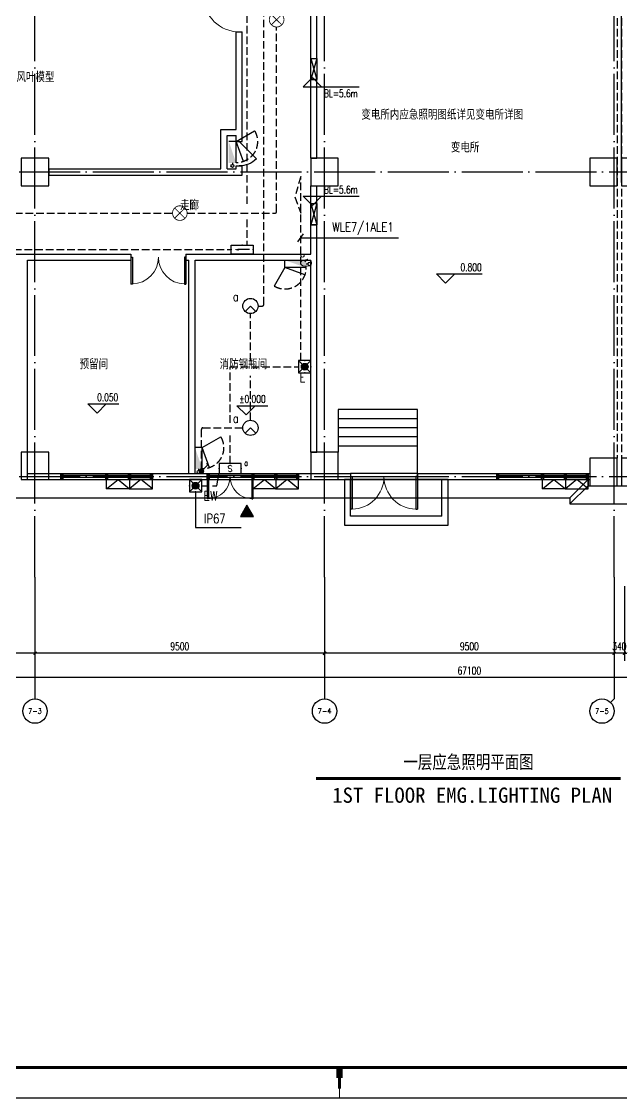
# Model space of a CAD drawing. Extents: x -621157 to 1764546, y -106808 to 741893.
# Drawn here: x 20441 to 40121, y -20416 to 14939 of the extents above; entities that cross this region are included whole.
import ezdxf
from ezdxf.enums import TextEntityAlignment as Align

# ---------------------------------------------------------------- set-up
doc = ezdxf.new("R2010")
doc.units = 0
doc.header["$LTSCALE"] = 1000
doc.header["$MEASUREMENT"] = 0
for name, pattern in [('DASH', [0.35, 0.25, -0.1]), ('XREF-A-101-平面图_t3$0$DASH', [0.35, 0.25, -0.1]), ('XREF-A-101-平面图_t3$0$DOTE', [2.42, 2, -0.2, 0.02, -0.2])]:
    doc.linetypes.add(name, pattern=pattern)
for name, color, linetype in [('0-底图', 7, 'Continuous'), ('A-DIVISION', 3, 'Continuous'), ('A0-Verital$0$TK-WHITE', 7, 'Continuous'), ('AXIS_TEXT', 7, 'Continuous'), ('EQUIP-照明', 3, 'Continuous'), ('SIG_TEXT', 2, 'Continuous'), ('TEL_TEXT', 7, 'Continuous'), ('TK-BLUE', 7, 'Continuous'), ('WIRE-应急', 4, 'DASH'), ('WIRE-照明', 4, 'Continuous'), ('XREF-A-101-平面图_t3$0$A-COLUMN', 8, 'Continuous'), ('XREF-A-101-平面图_t3$0$A-DIM_ELEV', 8, 'Continuous'), ('XREF-A-101-平面图_t3$0$A-DOTE', 8, 'Continuous'), ('XREF-A-101-平面图_t3$0$A-GROUND', 8, 'Continuous'), ('XREF-A-101-平面图_t3$0$A-ROOM-CH', 8, 'Continuous'), ('XREF-A-101-平面图_t3$0$A-STAIR', 8, 'Continuous'), ('XREF-A-101-平面图_t3$0$A-WALL', 8, 'Continuous'), ('XREF-A-101-平面图_t3$0$A-WALL-FILL', 8, 'Continuous'), ('XREF-A-101-平面图_t3$0$A-WINDOW', 8, 'Continuous'), ('XREF-A-101-平面图_t3$0$A-开启符号', 8, 'Continuous'), ('XREF-A-101-平面图_t3$0$AXIS', 8, 'Continuous'), ('XREF-A-101-平面图_t3$0$GROUND', 8, 'Continuous'), ('XREF-A-101-平面图_t3$0$P-EQUIPMENT', 8, 'Continuous'), ('XREF-A-101-平面图_t3$0$P-FOUNDATION', 8, 'XREF-A-101-平面图_t3$0$DASH'), ('XREF-A-101-平面图_t3$0$PUB_HATCH', 8, 'Continuous'), ('XREF-A-101-平面图_t3$0$PUB_TEXT', 8, 'Continuous'), ('XREF-A-101-平面图_t3$0$水-尺寸', 8, 'Continuous'), ('云线4.22', 1, 'Continuous'), ('设备-照明', 3, 'Continuous')]:
    doc.layers.add(name, color=color, linetype=linetype)
doc.styles.add('_TCH_LABEL', font='COMPLEX', dxfattribs={"bigfont": 'GBCBIG'})
doc.styles.add('_TEL_DIM', font='SIMPLEX', dxfattribs={"width": 0.8, "height": 3.5, "bigfont": 'HZTXT'})
doc.styles.add('COMPLEX', font='COMPLEX')
doc.styles.add('DIM_FONT', font='ROMANS', dxfattribs={"width": 0.8, "bigfont": 'HZDXC'})
doc.styles.add('HL-LD', font='simsun.ttc', dxfattribs={"height": 500})
doc.styles.add('ST64S', font='hl-ld.shx', dxfattribs={"bigfont": 'ST64S.shx'})
doc.styles.get("Standard").update_dxf_attribs({"font": 'romans.shx', "bigfont": 'HZDXC.SHX'})
doc.styles.add('STYLE1', font='simhei.ttf')
doc.styles.add('XREF-A-101-平面图_t3$0$-HZDXCROMANS', font='ROMANS.shx', dxfattribs={"bigfont": 'HZDXC.shx'})
doc.styles.add('XREF-A-101-平面图_t3$0$A-AXIS-LABEL', font='COMPLEX', dxfattribs={"bigfont": 'GBCBIG'})
doc.styles.add('XREF-A-101-平面图_t3$0$A-DIM_T3', font='SIMPLEX', dxfattribs={"width": 0.705882, "bigfont": 'GBCBIG'})
doc.styles.add('XREF-A-101-平面图_t3$0$A-STANDARD', font='SIMPLEX', dxfattribs={"bigfont": 'GBCBIG'})
doc.dimstyles.get("Standard").update_dxf_attribs({"dimscale": 100, "dimtxt": 3.5, "dimasz": 1, "dimexe": 2.5, "dimexo": 3, "dimgap": 1.5, "dimtad": 1, "dimdec": 0, "dimzin": 0, "dimdsep": 46, "dimtxsty": 'Standard', "dimblk": 'ARCHTICK', "dimcen": 0.09, "dimadec": 0, "dimazin": 0, "dimtfac": 1, "dimtdec": 0, "dimtix": 1, "dimtmove": 2, "dimatfit": 3, "dimfxl": 0, "dimtolj": 1, "dimtzin": 0, "dimarcsym": 0})
doc.dimstyles.new('XREF-A-101-平面图_t3$0$A-DIM-100', dxfattribs={"dimscale": 100, "dimtxt": 2.55, "dimasz": 1, "dimexe": 2.5, "dimexo": 3, "dimgap": 1, "dimtad": 1, "dimdec": 0, "dimzin": 0, "dimdsep": 46, "dimtxsty": 'XREF-A-101-平面图_t3$0$A-DIM_T3', "dimblk": 'XREF-A-101-平面图_t3$0$_ArchTick', "dimcen": 0.09, "dimclrt": 7, "dimazin": 2, "dimtfac": 1, "dimtdec": 0, "dimtix": 1, "dimtmove": 2, "dimatfit": 3, "dimfxl": 0, "dimtolj": 1, "dimtzin": 0, "dimarcsym": 0})

# ---------------------------------------------------------------- blocks, each defined once
blk = doc.blocks.new('XREF-A-101-平面图_t3$0$_ArchTick')
at = {"color": 0, "linetype": 'ByBlock', "const_width": 0.4}
blk.add_lwpolyline([(-0.5, -0.5), (0.5, 0.5)], dxfattribs=at)
blk = doc.blocks.new('*D25405')
at = {"layer": 'Defpoints', "color": 0}
for p in [(38000, -3300), (38340, -3300), (38000, -5800)]:
    blk.add_point(p, dxfattribs=at)
at = {"layer": 'XREF-A-101-平面图_t3$0$AXIS', "color": 0, "lineweight": -2}
for p, q in [((38000, -3600), (38000, -6050)), ((38340, -3600), (38340, -6050)), ((38000, -5800), (37900, -5800)), ((38340, -5800), (38000, -5800)), ((38340, -5800), (38440, -5800))]:
    blk.add_line(p, q, dxfattribs=at)
at = {"layer": 'XREF-A-101-平面图_t3$0$AXIS', "color": 0, "linetype": 'ByBlock', "lineweight": -2, "xscale": 100, "yscale": 100, "zscale": 100}
blk.add_blockref('XREF-A-101-平面图_t3$0$_ArchTick', (38000, -5800), dxfattribs=at)
at = {"layer": 'XREF-A-101-平面图_t3$0$AXIS', "color": 0, "linetype": 'ByBlock', "lineweight": -2, "xscale": 100, "yscale": 100, "zscale": 100, "rotation": 180}
blk.add_blockref('XREF-A-101-平面图_t3$0$_ArchTick', (38340, -5800), dxfattribs=at)
at = {"layer": 'XREF-A-101-平面图_t3$0$AXIS', "color": 7, "insert": (38170, -5573), "char_height": 255, "attachment_point": 5, "style": 'XREF-A-101-平面图_t3$0$A-DIM_T3'}
blk.add_mtext('\\A1;340', dxfattribs=at)
blk = doc.blocks.new('*D25406')
at = {"layer": 'Defpoints', "color": 0}
for p in [(28500, -3300), (38000, -3300), (28500, -5800)]:
    blk.add_point(p, dxfattribs=at)
at = {"layer": 'XREF-A-101-平面图_t3$0$AXIS', "color": 0, "lineweight": -2}
for p, q in [((28500, -3600), (28500, -6050)), ((38000, -3600), (38000, -6050)), ((38000, -5800), (28500, -5800))]:
    blk.add_line(p, q, dxfattribs=at)
at = {"layer": 'XREF-A-101-平面图_t3$0$AXIS', "color": 0, "linetype": 'ByBlock', "lineweight": -2, "xscale": 100, "yscale": 100, "zscale": 100, "rotation": 180}
blk.add_blockref('XREF-A-101-平面图_t3$0$_ArchTick', (28500, -5800), dxfattribs=at)
at = {"layer": 'XREF-A-101-平面图_t3$0$AXIS', "color": 0, "linetype": 'ByBlock', "lineweight": -2, "xscale": 100, "yscale": 100, "zscale": 100}
blk.add_blockref('XREF-A-101-平面图_t3$0$_ArchTick', (38000, -5800), dxfattribs=at)
at = {"layer": 'XREF-A-101-平面图_t3$0$AXIS', "color": 7, "insert": (33250, -5573), "char_height": 255, "attachment_point": 5, "style": 'XREF-A-101-平面图_t3$0$A-DIM_T3'}
blk.add_mtext('\\A1;9500', dxfattribs=at)
blk = doc.blocks.new('*D25407')
at = {"layer": 'Defpoints', "color": 0}
for p in [(19000, -3300), (28500, -3300), (19000, -5800)]:
    blk.add_point(p, dxfattribs=at)
at = {"layer": 'XREF-A-101-平面图_t3$0$AXIS', "color": 0, "lineweight": -2}
for p, q in [((19000, -3600), (19000, -6050)), ((28500, -3600), (28500, -6050)), ((28500, -5800), (19000, -5800))]:
    blk.add_line(p, q, dxfattribs=at)
at = {"layer": 'XREF-A-101-平面图_t3$0$AXIS', "color": 0, "linetype": 'ByBlock', "lineweight": -2, "xscale": 100, "yscale": 100, "zscale": 100, "rotation": 180}
blk.add_blockref('XREF-A-101-平面图_t3$0$_ArchTick', (19000, -5800), dxfattribs=at)
at = {"layer": 'XREF-A-101-平面图_t3$0$AXIS', "color": 0, "linetype": 'ByBlock', "lineweight": -2, "xscale": 100, "yscale": 100, "zscale": 100}
blk.add_blockref('XREF-A-101-平面图_t3$0$_ArchTick', (28500, -5800), dxfattribs=at)
at = {"layer": 'XREF-A-101-平面图_t3$0$AXIS', "color": 7, "insert": (23750, -5573), "char_height": 255, "attachment_point": 5, "style": 'XREF-A-101-平面图_t3$0$A-DIM_T3'}
blk.add_mtext('\\A1;9500', dxfattribs=at)
blk = doc.blocks.new('*D25408')
at = {"layer": 'Defpoints', "color": 0}
for p in [(9500, -3300), (19000, -3300), (9500, -5800)]:
    blk.add_point(p, dxfattribs=at)
at = {"layer": 'XREF-A-101-平面图_t3$0$AXIS', "color": 0, "lineweight": -2}
for p, q in [((9500, -3600), (9500, -6050)), ((19000, -3600), (19000, -6050)), ((19000, -5800), (9500, -5800))]:
    blk.add_line(p, q, dxfattribs=at)
at = {"layer": 'XREF-A-101-平面图_t3$0$AXIS', "color": 0, "linetype": 'ByBlock', "lineweight": -2, "xscale": 100, "yscale": 100, "zscale": 100, "rotation": 180}
blk.add_blockref('XREF-A-101-平面图_t3$0$_ArchTick', (9500, -5800), dxfattribs=at)
at = {"layer": 'XREF-A-101-平面图_t3$0$AXIS', "color": 0, "linetype": 'ByBlock', "lineweight": -2, "xscale": 100, "yscale": 100, "zscale": 100}
blk.add_blockref('XREF-A-101-平面图_t3$0$_ArchTick', (19000, -5800), dxfattribs=at)
at = {"layer": 'XREF-A-101-平面图_t3$0$AXIS', "color": 7, "insert": (14250, -5573), "char_height": 255, "attachment_point": 5, "style": 'XREF-A-101-平面图_t3$0$A-DIM_T3'}
blk.add_mtext('\\A1;9500', dxfattribs=at)
blk = doc.blocks.new('_AXISO')
blk.add_circle((0, 0), 0.5)
at = {"layer": 'AXIS_TEXT', "style": 'COMPLEX'}
blk.add_attdef('A', text='', height=0.56, dxfattribs=at).set_placement((-0.25, -0.28), (0.25, -0.28), align=Align.FIT)
blk = doc.blocks.new('*D25421')
at = {"layer": 'Defpoints', "color": 0}
for p in [(-300, -3300), (66800, -3300), (-300, -6600)]:
    blk.add_point(p, dxfattribs=at)
at = {"layer": 'XREF-A-101-平面图_t3$0$AXIS', "color": 0, "lineweight": -2}
for p, q in [((-300, -3600), (-300, -6850)), ((66800, -3600), (66800, -6850)), ((66800, -6600), (-300, -6600))]:
    blk.add_line(p, q, dxfattribs=at)
at = {"layer": 'XREF-A-101-平面图_t3$0$AXIS', "color": 0, "linetype": 'ByBlock', "lineweight": -2, "xscale": 100, "yscale": 100, "zscale": 100, "rotation": 180}
blk.add_blockref('XREF-A-101-平面图_t3$0$_ArchTick', (-300, -6600), dxfattribs=at)
at = {"layer": 'XREF-A-101-平面图_t3$0$AXIS', "color": 0, "linetype": 'ByBlock', "lineweight": -2, "xscale": 100, "yscale": 100, "zscale": 100}
blk.add_blockref('XREF-A-101-平面图_t3$0$_ArchTick', (66800, -6600), dxfattribs=at)
at = {"layer": 'XREF-A-101-平面图_t3$0$AXIS', "color": 7, "insert": (33250, -6373), "char_height": 255, "attachment_point": 5, "style": 'XREF-A-101-平面图_t3$0$A-DIM_T3'}
blk.add_mtext('\\A1;67100', dxfattribs=at)
blk = doc.blocks.new('XREF-A-101-平面图_t3$0$G$C869EB286')
at = {"layer": 'XREF-A-101-平面图_t3$0$A-WINDOW'}
h = blk.add_hatch(dxfattribs=at)
h.set_pattern_fill('ANSI31', color=256, scale=25)
h.set_pattern_definition([(45, (-143.957, -89940), (-28.0633, 28.0633), [])])
h.paths.add_polyline_path([(0, 60), (200, 60), (200, 0), (0, 0)])
blk.add_lwpolyline([(0, 60), (200, 60), (200, 0), (0, 0)], close=True, dxfattribs=at)
blk = doc.blocks.new('XREF-A-101-平面图_t3$0$ROOM')
at = {"layer": 'XREF-A-101-平面图_t3$0$A-ROOM-CH', "style": 'XREF-A-101-平面图_t3$0$-HZDXCROMANS', "width": 0.6}
for tag, p in [('中文房间名称', (0, -1000)), ('英文房间名称', (0, -1500))]:
    blk.add_attdef(tag, text='', height=300, dxfattribs=at).set_placement(p, align=Align.CENTER)
blk = doc.blocks.new('XREF-A-101-平面图_t3$0$柱网1F')
at = {"layer": 'XREF-A-101-平面图_t3$0$A-COLUMN'}
for points in [[(18550, -30450), (19450, -30450), (19450, -29550), (18550, -29550)], [(28050, -30450), (28950, -30450), (28950, -29550), (28050, -29550)], [(37200, -30450), (38100, -30450), (38100, -29550), (37200, -29550)], [(38240, -30450), (39140, -30450), (39140, -29550), (38240, -29550)], [(18550, -39200), (18550, -40100), (19450, -40100), (19450, -39200)], [(28050, -39200), (28050, -40100), (28950, -40100), (28950, -39200)], [(37200, -39400), (37200, -40300), (38100, -40300), (38100, -39400)], [(38240, -39400), (38240, -40300), (39140, -40300), (39140, -39400)]]:
    blk.add_lwpolyline(points, close=True, dxfattribs=at)
blk = doc.blocks.new('_ArchTick')
at = {"color": 0, "linetype": 'ByBlock', "const_width": 0.4}
blk.add_lwpolyline([(-0.5, -0.5), (0.5, 0.5)], dxfattribs=at)
blk = doc.blocks.new('*D25423')
at = {"layer": 'Defpoints', "color": 0}
blk.add_point((0, 0), dxfattribs=at)
blk.add_point((0, 0), dxfattribs=at)
blk.add_point((0, 0), dxfattribs=at)
blk.add_point((0, 0), dxfattribs=at)
at = {"layer": 'XREF-A-101-平面图_t3$0$水-尺寸', "color": 0, "linetype": 'ByBlock', "lineweight": -2}
blk.add_line((0, 300), (0, 250), dxfattribs=at)
blk.add_line((0, 300), (0, 250), dxfattribs=at)
blk.add_arc((0, 0), 0, 180, 180, dxfattribs=at)
at = {"layer": 'XREF-A-101-平面图_t3$0$水-尺寸', "color": 0, "linetype": 'ByBlock', "lineweight": -2, "xscale": 100, "yscale": 100, "zscale": 100}
for rotation in [90, 90.00000000000001]:
    blk.add_blockref('_ArchTick', (0, 0), dxfattribs=dict(at, rotation=rotation))
at = {"layer": 'XREF-A-101-平面图_t3$0$水-尺寸', "color": 0, "insert": (0, 0), "char_height": 350, "attachment_point": 5}
blk.add_mtext('\\A1;0%%d', dxfattribs=at)
blk = doc.blocks.new('XREF-A-101-平面图_t3$0$rtgvb')
at = {"layer": 'XREF-A-101-平面图_t3$0$P-FOUNDATION', "color": 213, "linetype": 'Continuous'}
for points in [[(0, 0), (200, 0), (200, -690), (0, -690)], [(0, -4765), (200, -4765), (200, -5455), (0, -5455)]]:
    blk.add_lwpolyline(points, close=True, dxfattribs=at)
for points in [[(200, 0), (0, -690)], [(0, 0), (200, -690)], [(200, -4765), (0, -5455)], [(0, -4765), (200, -5455)]]:
    blk.add_lwpolyline(points, dxfattribs=at)
blk = doc.blocks.new('XREF-A-101-平面图_t3$0$bz1')
at = {"layer": 'XREF-A-101-平面图_t3$0$PUB_HATCH'}
h = blk.add_hatch(color=1, dxfattribs=at)
h.dxf.hatch_style = 1
h.paths.add_polyline_path([(4866032, -641203), (4865818, -641573), (4866245, -641573)])
at = {"layer": 'XREF-A-101-平面图_t3$0$PUB_TEXT', "color": 1}
blk.add_lwpolyline([(4866032, -641203), (4865818, -641573), (4866245, -641573)], close=True, dxfattribs=at)
blk = doc.blocks.new('XREF-A-101-平面图_t3$0$G$C34B60025')
blk.add_blockref('XREF-A-101-平面图_t3$0$bz1', (-4840181, 500368))
blk = doc.blocks.new('XREF-A-101-平面图_t3$0$WINDOW2DLIB$SYSLIB$00000001')
at = {"color": 0}
for points in [[(-0.5, 0.5), (-0.5, -0.5)], [(-0.5, 0.5), (0.5, 0.5)], [(0.5, -0.5), (0.5, 0.5)], [(0.5, 0.167), (-0.5, 0.167)], [(0.5, -0.167), (-0.5, -0.167)], [(-0.5, -0.5), (0.5, -0.5)]]:
    blk.add_lwpolyline(points, dxfattribs=at)
blk = doc.blocks.new('XREF-A-101-平面图_t3$0$DOOR2DLIB$SYSLIB$00000108')
at = {"color": 0}
for p, q in [((-0.5, 0), (-0.5, 0.4875)), ((-0.475, 0.4875), (-0.5, 0.4875)), ((-0.475, 0), (-0.475, 0.4875)), ((0.475, 0), (0.475, 0.4875)), ((0.475, 0.4875), (0.5, 0.4875)), ((0.5, 0), (0.5, 0.4875)), ((-0.5, 0), (-0.475, 0)), ((0.5, 0), (0.475, 0))]:
    blk.add_line(p, q, dxfattribs=at)
at = {"color": 0, "lineweight": 13}
for centre, start, end in [((-0.4875, 0), 0, 88.53072), ((0.4875, 0), 91.46928, 180)]:
    blk.add_arc(centre, 0.4875, start, end, dxfattribs=at)
blk = doc.blocks.new('XREF-A-101-平面图_t3$0$DOOR2DLIB$SYSLIB$00000107')
at = {"color": 0}
for p, q in [((0.45, 0.975), (0.5, 0.975)), ((0.45, 0), (0.45, 0.975)), ((0.5, 0), (0.5, 0.975)), ((0.5, 0), (0.45, 0))]:
    blk.add_line(p, q, dxfattribs=at)
at = {"color": 0, "lineweight": 13}
blk.add_arc((0.475, 0), 0.975, 91.4693, 180, dxfattribs=at)
blk = doc.blocks.new('XREF-A-101-平面图_t3$0$DOOR2DLIB$SYSLIB$00000101')
at = {"color": 0}
blk.add_line((0.5, 0), (-0.207, 0.707), dxfattribs=at)
blk.add_arc((0.5, 0), 1, 135, 180, dxfattribs=at)
blk = doc.blocks.new('HC002633132082')
at = {"layer": 'EQUIP-照明', "color": 0, "linetype": 'Continuous', "const_width": 0.267}
blk.add_lwpolyline([(-2.37, 0, 1), (2.43, 0, 1)], format="xyb", close=True, dxfattribs=at)
for points in [[(-1.7, 1.67), (1.7, -1.67)], [(-1.7, -1.67), (-1.7, -1.67), (1.7, 1.67)]]:
    blk.add_lwpolyline(points, dxfattribs=at)
at = {"layer": 'EQUIP-照明', "color": 0}
blk.add_point((0, 0), dxfattribs=at)
at = {"color": 0, "width": 0.7}
blk.add_attdef('PSFHATT', (4.48, -2.4), '', height=0.025, dxfattribs=at)
at = {"layer": 'EQUIP-照明', "color": 0, "style": 'STYLE1', "width": 0.7}
blk.add_text('E', height=3, dxfattribs=at).set_placement((3.81, 1.42), align=Align.CENTER)
at = {"layer": 'EQUIP-照明', "color": 0, "style": '_TEL_DIM', "flags": 1}
blk.add_attdef('A', text='', height=0.0001, dxfattribs=at).set_placement((0.03, 0), align=Align.MIDDLE_CENTER)
blk = doc.blocks.new('A0-Verital$0$A$C53BD7355')
at = {"layer": 'A0-Verital$0$TK-WHITE'}
for points, const_width in [([(29650, 1000), (29650, 650)], 200), ([(29650, 1000), (29650, 300)], 100), ([(29650, 0), (29650, 1000)], 35)]:
    blk.add_lwpolyline(points, dxfattribs=dict(at, const_width=const_width))
blk = doc.blocks.new('A0-Verital')
blk.add_lwpolyline([(118900, 84100), (0, 84100), (0, 0), (118900, 0)], close=True)
at = {"const_width": 100}
blk.add_lwpolyline([(2500, 83100), (117900, 83100), (117900, 1000), (2500, 1000)], close=True, dxfattribs=at)
blk.add_blockref('A0-Verital$0$A$C53BD7355', (29800, 0))
blk = doc.blocks.new('HC002631130701')
at = {"layer": 'WIRE-照明', "color": 0}
for p, q in [((-3.6, 3), (3.6, 3)), ((-3.6, 0), (-3.6, 3)), ((3.6, 0), (-3.6, 0)), ((-2.4, 1.5), (1.2, 1.5)), ((3.6, 3), (3.6, 0))]:
    blk.add_line(p, q, dxfattribs=at)
for p in [(-3.6, 1.5), (0, 3), (0, 0), (3.6, 1.5)]:
    blk.add_point(p, dxfattribs=at)
blk.add_solid([(1.2, 1.86), (2.64, 1.5), (1.2, 1.14)], dxfattribs=at)
at = {"color": 0, "width": 0.7}
blk.add_attdef('PSFHATT', (3.62, 0), '', height=0.025, dxfattribs=at)
at = {"layer": 'TEL_TEXT', "color": 0, "style": '_TEL_DIM', "flags": 1}
blk.add_attdef('A', text='', height=0.0001, dxfattribs=at).set_placement((0, 3), align=Align.MIDDLE_CENTER)
blk = doc.blocks.new('TITLE')
at = {"layer": 'A-DIVISION', "const_width": 100}
blk.add_lwpolyline([(-5000, 0), (5000, 0)], dxfattribs=at)
at = {"layer": 'TK-BLUE'}
for tag, height, style, p in [('TITLE1', 700, 'ST64S', (117, 275)), ('TITLE2', 500, 'HL-LD', (80, -798))]:
    blk.add_attdef(tag, text='', height=height, dxfattribs=dict(at, style=style)).set_placement(p, align=Align.CENTER)
at = {"layer": 'TK-BLUE', "style": 'HL-LD'}
blk.add_attdef('SCALE', (5165, -185), '', height=500, dxfattribs=at)
blk = doc.blocks.new('HC002569125682')
at = {"layer": 'EQUIP-照明', "color": 0}
for q in [(-1.77, -1.77), (1.77, -1.77)]:
    blk.add_line((0, 0), q, dxfattribs=at)
blk.add_circle((0, 0), 2.5, dxfattribs=at)
at = {"color": 0, "width": 0.7}
blk.add_attdef('PSFHATT', (2.52, -2.5), '', height=0.025, dxfattribs=at)
at = {"layer": 'EQUIP-照明', "color": 0, "style": '_TCH_LABEL', "flags": 9}
blk.add_attdef('A', (0, 0), '', height=0.0001, dxfattribs=at)
blk = doc.blocks.new('HC002557118160')
at = {"layer": 'EQUIP-照明', "color": 0}
for p, q in [((0.74, 1.78), (3.13, 4.17)), ((3.13, 4.17), (3.83, 3.46))]:
    blk.add_line(p, q, dxfattribs=at)
blk.add_circle((0, 1.04), 1.04, dxfattribs=at)
for p in [(-1.04, 1.04), (0, 2.08), (0, 0), (1.04, 1.04)]:
    blk.add_point(p, dxfattribs=at)
for points in [[(-0.9, 1.56), (0.9, 1.56), (-1.04, 1.04), (1.04, 1.04)], [(-0.9, 0.52), (0.9, 0.52), (-1.04, 1.04), (1.04, 1.04)], [(-0.52, 1.94), (0.52, 1.94), (-0.9, 1.56), (0.9, 1.56)], [(-0.52, 0.14), (0.52, 0.14), (-0.9, 0.52), (0.9, 0.52)], [(0, 2.08), (0, 2.08), (-0.52, 1.94), (0.52, 1.94)], [(0, 0), (0, 0), (-0.52, 0.14), (0.52, 0.14)]]:
    blk.add_solid(points, dxfattribs=at)
at = {"layer": 'TEL_TEXT', "color": 0, "style": '_TEL_DIM', "flags": 1}
blk.add_attdef('A', text='', height=0.0001, dxfattribs=at).set_placement((0, 0), align=Align.MIDDLE_CENTER)
at = {"layer": '云线4.22', "color": 0, "style": '_TEL_DIM', "width": 0.7}
blk.add_attdef('PSFHATT', (3.85, 0), '', height=0.025, dxfattribs=at)
blk = doc.blocks.new('HC002649110740')
at = {"layer": 'EQUIP-照明', "color": 0}
for p, q in [((3.6, 3.3), (-3.6, 3.3)), ((-3.6, 3.3), (-3.6, 0)), ((-3.6, 0), (3.6, 0)), ((3.6, 0), (3.6, 3.3))]:
    blk.add_line(p, q, dxfattribs=at)
for p in [(-3.6, 1.65), (0, 3.3), (0, 0), (3.6, 1.65)]:
    blk.add_point(p, dxfattribs=at)
at = {"color": 0, "width": 0.7}
blk.add_attdef('PSFHATT', (9.31, 0), '', height=0.025, dxfattribs=at)
at = {"layer": 'EQUIP-照明', "color": 0, "style": '_TEL_DIM'}
blk.add_attdef('$TEXT$', text='', height=2, dxfattribs=at).set_placement((0, 1.65), align=Align.MIDDLE_CENTER)
at = {"layer": 'EQUIP-照明', "color": 0, "style": '_TEL_DIM', "flags": 1}
blk.add_attdef('A', text='', height=0.0001, dxfattribs=at).set_placement((0, 0), align=Align.MIDDLE_CENTER)
blk = doc.blocks.new('$equip$00001167')
at = {"color": 0}
for p, q in [((-0.429, 0.429), (0.429, -0.429)), ((-0.429, -0.429), (0.429, 0.429))]:
    blk.add_line(p, q, dxfattribs=at)
blk.add_lwpolyline([(-0.5, 0.5), (-0.5, -0.5), (0.5, -0.5), (0.5, 0.5)], close=True, dxfattribs=at)
blk.add_circle((0, 0), 0.275, dxfattribs=at)
for p in [(-0.5, 0), (0, 0.5), (0.5, 0), (0, -0.5)]:
    blk.add_point(p, dxfattribs=at)
for points in [[(-0.238, 0.137), (0.238, 0.137), (-0.275, 0), (0.275, 0)], [(-0.238, -0.137), (0.238, -0.137), (-0.275, 0), (0.275, 0)], [(-0.137, 0.238), (0.137, 0.238), (-0.238, 0.137), (0.238, 0.137)], [(0, 0.275), (0, 0.275), (-0.137, 0.238), (0.137, 0.238)], [(-0.137, -0.238), (0.137, -0.238), (-0.238, -0.137), (0.238, -0.137)], [(0, -0.275), (0, -0.275), (-0.137, -0.238), (0.137, -0.238)]]:
    blk.add_solid(points, dxfattribs=at)
at = {"color": 0, "flags": 9}
blk.add_attdef('A', (0, 0), '', height=0.00002, dxfattribs=at)
blk = doc.blocks.new('XREF-A-101-平面图_t3$0$轴网')
at = {"layer": 'XREF-A-101-平面图_t3$0$A-DOTE', "linetype": 'XREF-A-101-平面图_t3$0$DOTE'}
for p, q in [((19000, -3300), (19000, 43300)), ((28500, -3300), (28500, 43300)), ((38000, -3300), (38000, 43300)), ((-3300, 10000), (69800, 10000)), ((-3300, 0), (69800, 0))]:
    blk.add_line(p, q, dxfattribs=at)
at = {"layer": 'XREF-A-101-平面图_t3$0$AXIS'}
for p, q in [((19000, -3300), (19000, -7300)), ((28500, -3300), (28500, -7300)), ((38000, -3300), (38000, -7300)), ((38000, -7300), (37882.8, -7417.2))]:
    blk.add_line(p, q, dxfattribs=at)
ref = blk.add_blockref('_AXISO', (19000, -7700), dxfattribs=dict(at, xscale=800, yscale=800, zscale=800))
ref.add_attrib('A', '7-3', dxfattribs={"color": 7, "height": 168.54, "style": 'XREF-A-101-平面图_t3$0$A-AXIS-LABEL', "width": 0.933333}).set_placement((18775.3, -7784.3), (19224.7, -7784.3), align=Align.FIT)
ref = blk.add_blockref('_AXISO', (28500, -7700), dxfattribs=dict(at, xscale=800, yscale=800, zscale=800))
ref.add_attrib('A', '7-4', dxfattribs={"color": 7, "height": 163.41, "style": 'XREF-A-101-平面图_t3$0$A-AXIS-LABEL', "width": 0.935484}).set_placement((28274.3, -7781.7), (28725.7, -7781.7), align=Align.FIT)
ref = blk.add_blockref('_AXISO', (37600, -7700), dxfattribs=dict(at, xscale=800, yscale=800, zscale=800))
ref.add_attrib('A', '7-5', dxfattribs={"color": 7, "height": 168.54, "style": 'XREF-A-101-平面图_t3$0$A-AXIS-LABEL', "width": 0.933333}).set_placement((37375.3, -7784.3), (37824.7, -7784.3), align=Align.FIT)
for p1, p2, distance, picture, middle in [((66800, -3300), (-300, -3300), 3300, '*D25421', (33250, -6372.5)), ((19000, -3300), (9500, -3300), 2500, '*D25408', (14250, -5572.5)), ((28500, -3300), (19000, -3300), 2500, '*D25407', (23750, -5572.5)), ((38000, -3300), (28500, -3300), 2500, '*D25406', (33250, -5572.5)), ((38340, -3300), (38000, -3300), 2500, '*D25405', (38170, -5572.5))]:
    dim = blk.add_aligned_dim(p1=p1, p2=p2, distance=distance, dimstyle='XREF-A-101-平面图_t3$0$A-DIM-100', dxfattribs=at)
    dim.commit()
    dim.dimension.update_dxf_attribs({"geometry": picture, "text_midpoint": middle})
blk = doc.blocks.new('XREF-A-101-平面图_t3$0$单出口消火栓新')
for p, q in [((-240, 700), (-846.2, 1050)), ((-479.4, 42.2), (-240, 700)), ((-240, 0), (-240, 700)), ((-240, 700), (0, 700))]:
    blk.add_line(p, q)
at = {"color": 0, "linetype": 'XREF-A-101-平面图_t3$0$DASH'}
blk.add_arc((-240, 700), 700, 150, 270, dxfattribs=at)
blk.add_solid([(-240, 0), (0, 0), (0, 700)])
at = {"layer": 'XREF-A-101-平面图_t3$0$水-尺寸', "linetype": 'ByBlock'}
dim = blk.add_angular_dim_3p(base=(0, 0), center=(0, 0), p1=(0, 0), p2=(0, 0), dimstyle='Standard', dxfattribs=at)
dim.commit()
dim.dimension.update_dxf_attribs({"geometry": '*D25423', "text_midpoint": (0, 0)})
blk = doc.blocks.new('*U25256')
at = {"layer": 'XREF-A-101-平面图_t3$0$P-EQUIPMENT', "color": 10}
blk.add_line((0, 120), (50, 120), dxfattribs=at)
at = {"layer": 'XREF-A-101-平面图_t3$0$P-EQUIPMENT'}
blk.add_circle((100, 120), 50, dxfattribs=at)
at = {"layer": 'XREF-A-101-平面图_t3$0$P-EQUIPMENT', "xscale": -1, "rotation": 90}
blk.add_blockref('XREF-A-101-平面图_t3$0$单出口消火栓新', (0, 0), dxfattribs=at)
blk = doc.blocks.new('XREF-A-101-平面图_t3$0$G$C156FCA62')
at = {"layer": 'XREF-A-101-平面图_t3$0$P-EQUIPMENT', "rotation": 270}
for p in [(25359, 10300), (24250, 250)]:
    blk.add_blockref('*U25256', p, dxfattribs=at)
at = {"layer": 'XREF-A-101-平面图_t3$0$P-EQUIPMENT', "xscale": -1, "rotation": 180}
blk.add_blockref('*U25256', (27900, 7100), dxfattribs=at)
blk = doc.blocks.new('*U25374')
at = {"layer": 'XREF-A-101-平面图_t3$0$P-EQUIPMENT', "color": 10}
blk.add_line((0, 120), (50, 120), dxfattribs=at)
at = {"layer": 'XREF-A-101-平面图_t3$0$P-EQUIPMENT'}
blk.add_circle((100, 120), 50, dxfattribs=at)
at = {"layer": 'XREF-A-101-平面图_t3$0$P-EQUIPMENT', "xscale": -1, "rotation": 90}
blk.add_blockref('XREF-A-101-平面图_t3$0$单出口消火栓新', (0, 0), dxfattribs=at)
blk = doc.blocks.new('XREF-A-101-平面图_t3$0$G$C646F86AA')
at = {"layer": 'XREF-A-101-平面图_t3$0$P-EQUIPMENT', "rotation": 270}
for p in [(25359, 10300), (24250, 250)]:
    blk.add_blockref('*U25374', p, dxfattribs=at)
at = {"layer": 'XREF-A-101-平面图_t3$0$P-EQUIPMENT', "xscale": -1, "rotation": 180}
blk.add_blockref('*U25374', (27900, 7100), dxfattribs=at)
blk = doc.blocks.new('XREF-A-101-平面图_t3')
at = {"layer": 'XREF-A-101-平面图_t3$0$A-DIM_ELEV'}
for p, q in [((228100, 13097), (227800, 12797)), ((228100, 13097), (228400, 12797)), ((227800, 12797), (229635, 12797)), ((228100, 8905), (227800, 9205)), ((227800, 9205), (229635, 9205)), ((228100, 8905), (228400, 9205)), ((232470, 6353), (232170, 6653)), ((232170, 6653), (233670, 6653)), ((232470, 6353), (232770, 6653)), ((221036, 2084), (220736, 2384)), ((220736, 2384), (221748, 2384)), ((221036, 2084), (221336, 2384)), ((225924, 2028), (225624, 2328)), ((225624, 2328), (226637, 2328)), ((225924, 2028), (226224, 2328))]:
    blk.add_line(p, q, dxfattribs=at)
at = {"layer": 'XREF-A-101-平面图_t3$0$A-GROUND', "linetype": 'XREF-A-101-平面图_t3$0$DASH'}
for points in [[(238100, 39200), (238100, 600)], [(238240, 39200), (238240, 600)]]:
    blk.add_lwpolyline(points, dxfattribs=at)
at = {"layer": 'XREF-A-101-平面图_t3$0$A-GROUND'}
blk.add_lwpolyline([(232550, -1600), (232550, -100), (229150, -100), (229150, -1600)], close=True, dxfattribs=at)
for points in [[(229350, -1300), (229350, -100)], [(232350, -1300), (232350, -100)], [(232350, -1300), (229350, -1300)]]:
    blk.add_lwpolyline(points, dxfattribs=at)
at = {"layer": 'XREF-A-101-平面图_t3$0$A-STAIR'}
for points in [[(231550, 100), (231550, 2200), (228950, 2200)], [(228950, 2200), (228950, 800)], [(231550, 2200), (228950, 2200)], [(231550, 1900), (228950, 1900)], [(231550, 1600), (228950, 1600)], [(231550, 1300), (228950, 1300)], [(231550, 1000), (228950, 1000)]]:
    blk.add_lwpolyline(points, dxfattribs=at)
at = {"layer": 'XREF-A-101-平面图_t3$0$A-WALL'}
for p, q in [((238240, 14600), (238240, 23850)), ((228050, 13725), (228050, 18250)), ((228250, 13725), (228250, 18050)), ((225600, 11400), (225600, 14600)), ((225800, 11300), (225800, 14600)), ((238240, 9650), (238240, 14600)), ((228050, 13725), (228250, 13725)), ((228050, 10450), (228050, 13035)), ((228050, 13035), (228250, 13035)), ((228250, 10450), (228250, 13035)), ((225100, 10100), (225100, 11400)), ((225100, 11400), (225600, 11400)), ((225300, 10100), (225300, 11200)), ((225300, 11200), (225600, 11200)), ((225600, 11000), (225600, 11200)), ((225800, 11000), (225800, 11300)), ((228050, 10450), (228250, 10450)), ((219450, 10100), (225100, 10100)), ((219450, 10100), (219450, 9900)), ((219450, 9900), (225200, 9900)), ((225200, 9900), (225800, 9900)), ((225300, 10100), (225600, 10100)), ((225600, 10100), (225600, 10200)), ((225800, 9900), (225800, 10200)), ((228050, 8960), (228050, 9550)), ((228050, 9550), (228250, 9550)), ((228250, 8960), (228250, 9550)), ((228050, 8960), (228250, 8960)), ((228050, 7300), (228050, 8270)), ((228050, 8270), (228250, 8270)), ((228250, 7200), (228250, 8270)), ((217250, 7300), (218650, 7300)), ((218650, 7300), (222150, 7300)), ((218750, -100), (218750, 7100)), ((218750, 7100), (222150, 7100)), ((223950, 7300), (224150, 7300)), ((223950, 7100), (224050, 7100)), ((224050, 100), (224050, 7100)), ((224150, 7300), (228050, 7300)), ((224250, 100), (224250, 7100)), ((224250, 7100), (228050, 7100)), ((228050, 800), (228050, 7100)), ((228250, 800), (228250, 7200)), ((228050, 800), (228250, 800)), ((224050, 100), (224250, 100)), ((218550, -100), (218750, -100))]:
    blk.add_line(p, q, dxfattribs=at)
for points in [[(225600, 14600), (225800, 14600)], [(225600, 11000), (225800, 11000)], [(225600, 10200), (225800, 10200)], [(222150, 7300), (222150, 7100)], [(223950, 7300), (223950, 7100)]]:
    blk.add_lwpolyline(points, dxfattribs=at)
at = {"layer": 'XREF-A-101-平面图_t3$0$A-WALL-FILL', "color": 171}
for p, q in [((218750, 100), (219850, 100)), ((222850, 100), (224650, 100)), ((226150, 100), (229350, 100)), ((231550, 100), (234150, 100)), ((237150, 100), (237200, 100)), ((237200, 100), (237200, -100)), ((218750, -100), (219850, -100)), ((222850, -100), (224650, -100)), ((226150, -100), (229350, -100)), ((231550, -100), (234150, -100)), ((237150, -100), (237200, -100))]:
    blk.add_line(p, q, dxfattribs=at)
for points in [[(219850, 100), (219850, -100)], [(222850, 100), (222850, -100)], [(224650, 100), (224650, -100)], [(226150, 100), (226150, -100)], [(229350, 100), (229350, -100)], [(231550, 100), (231550, -100)], [(234150, 100), (234150, -100)], [(237150, 100), (237150, -100)]]:
    blk.add_lwpolyline(points, dxfattribs=at)
at = {"layer": 'XREF-A-101-平面图_t3$0$A-WINDOW'}
blk.add_line((224650, 100), (226150, 100), dxfattribs=at)
blk.add_lwpolyline([(229350, 0), (231550, 0), (231550, 100), (229350, 100)], close=True, dxfattribs=at)
at = {"layer": 'XREF-A-101-平面图_t3$0$A-开启符号', "linetype": 'Continuous'}
for points in [[(221350, -400), (221350, -100), (222100, -100), (222100, -400)], [(222850, -400), (222850, -100), (222100, -100), (222100, -400)], [(226150, -400), (226150, -100), (226900, -100), (226900, -400)], [(227650, -400), (227650, -100), (226900, -100), (226900, -400)], [(235650, -400), (235650, -100), (236400, -100), (236400, -400)], [(237150, -400), (237150, -100), (236400, -100), (236400, -400)]]:
    blk.add_lwpolyline(points, close=True, dxfattribs=at)
for points in [[(221350, -400), (221725, -100), (222100, -400)], [(222850, -400), (222475, -100), (222100, -400)], [(226150, -400), (226525, -100), (226900, -400)], [(227650, -400), (227275, -100), (226900, -400)], [(235650, -400), (236025, -100), (236400, -400)], [(237150, -400), (236775, -100), (236400, -400)]]:
    blk.add_lwpolyline(points, dxfattribs=at)
at = {"layer": 'XREF-A-101-平面图_t3$0$GROUND'}
for p, q in [((219450, -100), (228050, -100)), ((228950, -100), (237150, -100)), ((237150, -100), (236550, -700)), ((237150, -300), (236550, -900)), ((237150, -100), (237150, -300)), ((237150, -300), (237200, -300)), ((238100, -300), (238240, -300)), ((218150, -700), (236550, -700)), ((236550, -700), (236550, -900)), ((236550, -900), (250300, -900))]:
    blk.add_line(p, q, dxfattribs=at)
for name, p in [('XREF-A-101-平面图_t3$0$rtgvb', (228050, 13725)), ('XREF-A-101-平面图_t3$0$G$C156FCA62', (200000, 0)), ('XREF-A-101-平面图_t3$0$G$C646F86AA', (200000, 0)), ('XREF-A-101-平面图_t3$0$G$C646F86AA', (200000, 0)), ('XREF-A-101-平面图_t3$0$G$C34B60025', (200100, 139900))]:
    blk.add_blockref(name, p)
at = {"layer": 'XREF-A-101-平面图_t3$0$A-COLUMN'}
blk.add_blockref('XREF-A-101-平面图_t3$0$柱网1F', (200000, 40000), dxfattribs=at)
at = {"layer": 'XREF-A-101-平面图_t3$0$A-DOTE'}
blk.add_blockref('XREF-A-101-平面图_t3$0$轴网', (200000, 0), dxfattribs=at)
at = {"layer": 'XREF-A-101-平面图_t3$0$A-ROOM-CH'}
ref = blk.add_blockref('XREF-A-101-平面图_t3$0$ROOM', (219017, 13953), dxfattribs=at)
ref.add_attrib('中文房间名称', '风叶模型', dxfattribs={"height": 300, "style": 'XREF-A-101-平面图_t3$0$-HZDXCROMANS', "width": 0.8}).set_placement((219017, 12953), align=Align.CENTER)
ref = blk.add_blockref('XREF-A-101-平面图_t3$0$ROOM', (233111, 11644), dxfattribs=at)
ref.add_attrib('中文房间名称', '变电所', dxfattribs={"height": 300, "style": 'XREF-A-101-平面图_t3$0$-HZDXCROMANS', "width": 0.8}).set_placement((233111, 10644), align=Align.CENTER)
ref = blk.add_blockref('XREF-A-101-平面图_t3$0$ROOM', (224073, 9749), dxfattribs=at)
ref.add_attrib('中文房间名称', '走廊', dxfattribs={"height": 300, "style": 'XREF-A-101-平面图_t3$0$-HZDXCROMANS', "width": 0.8}).set_placement((224073, 8749), align=Align.CENTER)
ref = blk.add_blockref('XREF-A-101-平面图_t3$0$ROOM', (220932, 4527), dxfattribs=at)
ref.add_attrib('中文房间名称', '预留间', dxfattribs={"height": 300, "style": 'XREF-A-101-平面图_t3$0$-HZDXCROMANS', "width": 0.8}).set_placement((220932, 3527), align=Align.CENTER)
ref = blk.add_blockref('XREF-A-101-平面图_t3$0$ROOM', (225838, 4527), dxfattribs=at)
ref.add_attrib('中文房间名称', '消防钢瓶间', dxfattribs={"height": 300, "style": 'XREF-A-101-平面图_t3$0$-HZDXCROMANS', "width": 0.8}).set_placement((225838, 3527), align=Align.CENTER)
at = {"layer": 'XREF-A-101-平面图_t3$0$A-WINDOW', "rotation": 90}
for name, p, xscale, yscale, zscale in [('XREF-A-101-平面图_t3$0$DOOR2DLIB$SYSLIB$00000107', (225700, 15200), 1200, 1200, 1200), ('XREF-A-101-平面图_t3$0$DOOR2DLIB$SYSLIB$00000101', (225700, 10600), 800, -800, 800)]:
    blk.add_blockref(name, p, dxfattribs=dict(at, xscale=xscale, yscale=yscale, zscale=zscale))
at = {"layer": 'XREF-A-101-平面图_t3$0$A-WINDOW'}
for name, p, xscale, yscale, zscale in [('XREF-A-101-平面图_t3$0$DOOR2DLIB$SYSLIB$00000108', (223050, 7200), 1800, -1800, 1800), ('XREF-A-101-平面图_t3$0$WINDOW2DLIB$SYSLIB$00000001', (221350, 0), 2999.999999998645, 200, 2999.999999998645), ('XREF-A-101-平面图_t3$0$WINDOW2DLIB$SYSLIB$00000001', (226150, 0), 2999.999999998645, 200, 2999.999999998645), ('XREF-A-101-平面图_t3$0$DOOR2DLIB$SYSLIB$00000108', (225400, 0), 1500, -1500, 1500), ('XREF-A-101-平面图_t3$0$DOOR2DLIB$SYSLIB$00000108', (230450, 0), 2200, -2200, 2200), ('XREF-A-101-平面图_t3$0$WINDOW2DLIB$SYSLIB$00000001', (235650, 0), 2999.999999998645, 200, 2999.999999998645)]:
    blk.add_blockref(name, p, dxfattribs=dict(at, xscale=xscale, yscale=yscale, zscale=zscale))
at = {"layer": 'XREF-A-101-平面图_t3$0$A-WINDOW', "rotation": 270}
for p in [(219850, 100), (221320, 100), (222070, 100), (222790, 100), (224650, 100), (226120, 100), (226870, 100), (227590, 100), (234150, 100), (235620, 100), (236370, 100), (237090, 100)]:
    blk.add_blockref('XREF-A-101-平面图_t3$0$G$C869EB286', p, dxfattribs=at)
at = {"layer": 'XREF-A-101-平面图_t3$0$A-DIM_ELEV', "color": 7, "style": 'XREF-A-101-平面图_t3$0$A-STANDARD', "width": 0.705882}
for s, p in [('BL=5.6m', (228479, 12452)), ('BL=5.6m', (228479, 9295)), ('0.800', (232960, 6743)), ('0.050', (221038, 2474)), ('%%P0.000', (225704, 2418))]:
    blk.add_text(s, height=255, dxfattribs=at).set_placement(p)

msp = doc.modelspace()

# ---------------------------------------------------------------- block references
at = {"layer": '0-底图'}
msp.add_blockref('XREF-A-101-平面图_t3', (-198119, 0), dxfattribs=at)
at = {"layer": 'A-DIVISION'}
ref = msp.add_blockref('TITLE', (35097, -9912, 10000), dxfattribs=at)
ref.add_attrib('TITLE1', '一层应急照明平面图', dxfattribs={"layer": '0', "height": 500, "style": 'ST64S'}).set_placement((35104, -9637, 10000), align=Align.CENTER)
ref.add_attrib('TITLE2', '1ST FLOOR EMG.LIGHTING PLAN', dxfattribs={"layer": '0', "height": 500, "style": 'HL-LD'}).set_placement((35223, -10710, 10000), align=Align.CENTER)
ref.add_attrib('SCALE', '1:100', (40262, -10097, 10000), dxfattribs={"layer": '0', "height": 500, "style": 'HL-LD'})

# ---------------------------------------------------------------- next in the draw order: linework, layer by layer
at = {"layer": 'SIG_TEXT', "color": 2}
for points in [[(29505, 7706), (29695, 7967)], [(29600, 7836), (32806, 7836)]]:
    msp.add_lwpolyline(points, dxfattribs=at)
at = {"layer": 'SIG_TEXT'}
msp.add_lwpolyline([(26150, -500), (26150, -1674), (27645, -1674)], dxfattribs=at)
at = {"layer": 'WIRE-应急'}
for points in [[(28199, 5600), (28339, 5600, 0.414214), (28389, 5650), (28389, 20256, 0.414214), (28339, 20306), (27982, 20306)], [(25874, 8650), (28759, 8650, 0.414214), (28809, 8700), (28809, 14760)], [(26342, 245), (26342, 1550, -0.414214), (26392, 1600), (27699, 1600)]]:
    msp.add_lwpolyline(points, format="xyb", dxfattribs=at)
for points in [[(27831, 19350), (27831, 8884)], [(29600, 3808), (29600, 9854), (29406, 9183), (29600, 8645)], [(16374, 8650), (25394, 8650)], [(27831, 8442), (27831, 7600)], [(18436, 7450), (27321, 7450)], [(27949, 3801), (27949, 5350)], [(27281, 1766), (27281, 3602), (29531, 3602)], [(27949, 1850), (27949, 3310)], [(27281, 430), (27281, 1346)], [(26350, -300), (26851, -300), (26922, 100)]]:
    msp.add_lwpolyline(points, dxfattribs=at)

# ---------------------------------------------------------------- next in the draw order: block references
msp.add_blockref('A0-Verital', (-28579, -20399))
at = {"layer": 'EQUIP-照明', "color": 1, "xscale": 400, "yscale": 400, "zscale": 400, "rotation": 90}
msp.add_blockref('$equip$00001167', (29731, 3608), dxfattribs=at)
at = {"layer": 'EQUIP-照明', "color": 1, "xscale": 400, "yscale": 400, "zscale": 400}
msp.add_blockref('$equip$00001167', (26150, -300), dxfattribs=at)
at = {"layer": '设备-照明', "xscale": 100, "yscale": 100, "zscale": 100}
for name, p in [('HC002633132082', (28806, 15000)), ('HC002633132082', (25631, 8650)), ('HC002569125682', (27949, 5600)), ('HC002569125682', (27949, 1600))]:
    msp.add_blockref(name, p, dxfattribs=at)
at = {"layer": '设备-照明', "xscale": 100, "yscale": 100, "zscale": 100, "rotation": 180}
msp.add_blockref('HC002631130701', (27681, 7600), dxfattribs=at)
at = {"layer": '设备-照明', "color": 3, "xscale": -66.66666666666666, "yscale": 66.66666666666666, "zscale": 66.66666666666666, "rotation": 270.0000000000001}
msp.add_blockref('HC002557118160', (26273, 176), dxfattribs=at)
at = {"layer": '设备-照明'}
ref = msp.add_blockref('HC002649110740', (27281, 430), dxfattribs=dict(at, xscale=100, yscale=100, zscale=100, rotation=180))
ref.add_attrib('$TEXT$', 'S', dxfattribs={"layer": '0', "color": 0, "height": 200, "rotation": 180, "style": '_TEL_DIM'}).set_placement((27281, 265), align=Align.MIDDLE_CENTER)

# ---------------------------------------------------------------- next in the draw order: texts
at = {"layer": 'SIG_TEXT', "color": 2, "style": 'DIM_FONT', "width": 0.8}
msp.add_text('变电所内应急照明图纸详见变电所详图', height=300, dxfattribs=at).set_placement((36892, 11721), align=Align.RIGHT)
at = {"layer": 'SIG_TEXT', "color": 1, "style": 'DIM_FONT', "width": 0.8}
msp.add_text('WLE7/1ALE1', height=300, dxfattribs=at).set_placement((32647, 8041), align=Align.RIGHT)
at = {"layer": 'SIG_TEXT', "style": 'DIM_FONT', "width": 0.8}
for s, height, p in [('a', 300, (27370, 5761, -672)), ('E', 300, (29560, 3103)), ('a', 300, (27370, 1761, -672)), ('a', 200, (27744, 350)), ('E', 300, (26417, -782)), ('W', 300, (26625, -782)), ('IP67', 300, (26424, -1528))]:
    msp.add_text(s, height=height, dxfattribs=at).set_placement(p)

doc.saveas('drawing.dxf')
